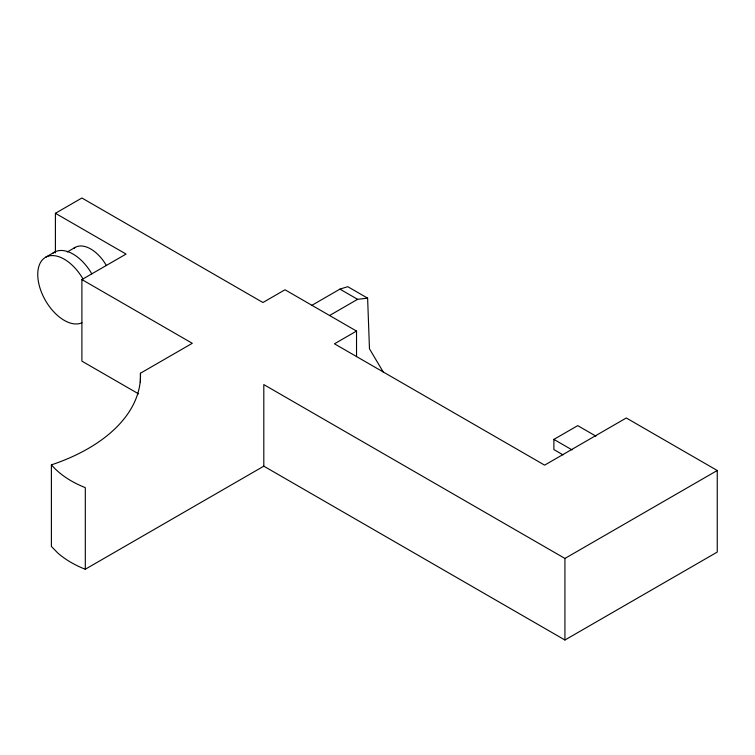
<?xml version="1.0" encoding="UTF-8"?>
<svg xmlns="http://www.w3.org/2000/svg" width="755" height="755" viewBox="0 0 755 755"><rect width="100%" height="100%" fill="white"/><g stroke="black" fill="none" stroke-linecap="round" stroke-linejoin="round"><path stroke-width="1.13" d="M55.408 252.916L55.408 213.297L81.899 197.999L262.929 302.51L285.003 289.769L356.53 331.067L356.53 356.7M45.508 257.323L54.341 252.227M67.27 251.972L75.122 247.432M138.609 393.884L81.899 361.145L81.899 279.567L126.057 254.076L55.408 213.297M140.421 382.558L140.421 373.244L192.28 343.298L81.899 279.567M311.824 305.36L339.929 289.118L347.744 286.673L367.619 298.149L369.469 348.801L383.314 372.13M329.491 315.552L357.587 299.32L367.619 298.149M356.53 331.067L334.456 343.808L544.619 465.146L626.301 417.987L717.25 470.497L717.25 552.075L564.929 640.013L263.806 466.165L85.306 569.223L84.22 568.836A101.227 58.446 0 0 1 57.691 552.905L51.397 546.441L51.397 464.872A178.586 103.105 0 0 0 140.468 373.649L140.421 373.244M562.994 454.85L553.887 449.593L553.887 439.401L577.726 425.631L595.94 436.154M263.806 466.165L263.806 384.597L564.929 558.445L717.25 470.497M339.929 289.118L357.587 299.32M553.887 439.401L572.101 449.914M51.397 464.872C60.457 475.31 72.574 482.568 85.306 487.655L85.306 569.223M564.929 558.445L564.929 640.013M81.974 322.734A37.467 21.631 60 0 1 44.866 299.452A37.467 21.631 60 0 1 45.838 257.144A37.467 21.631 60 0 1 82.975 278.954M52.482 253.529A37.467 21.631 60 0 1 91.808 273.857M73.575 248.527A31.219 18.026 60 0 1 106.342 265.458"/></g></svg>
